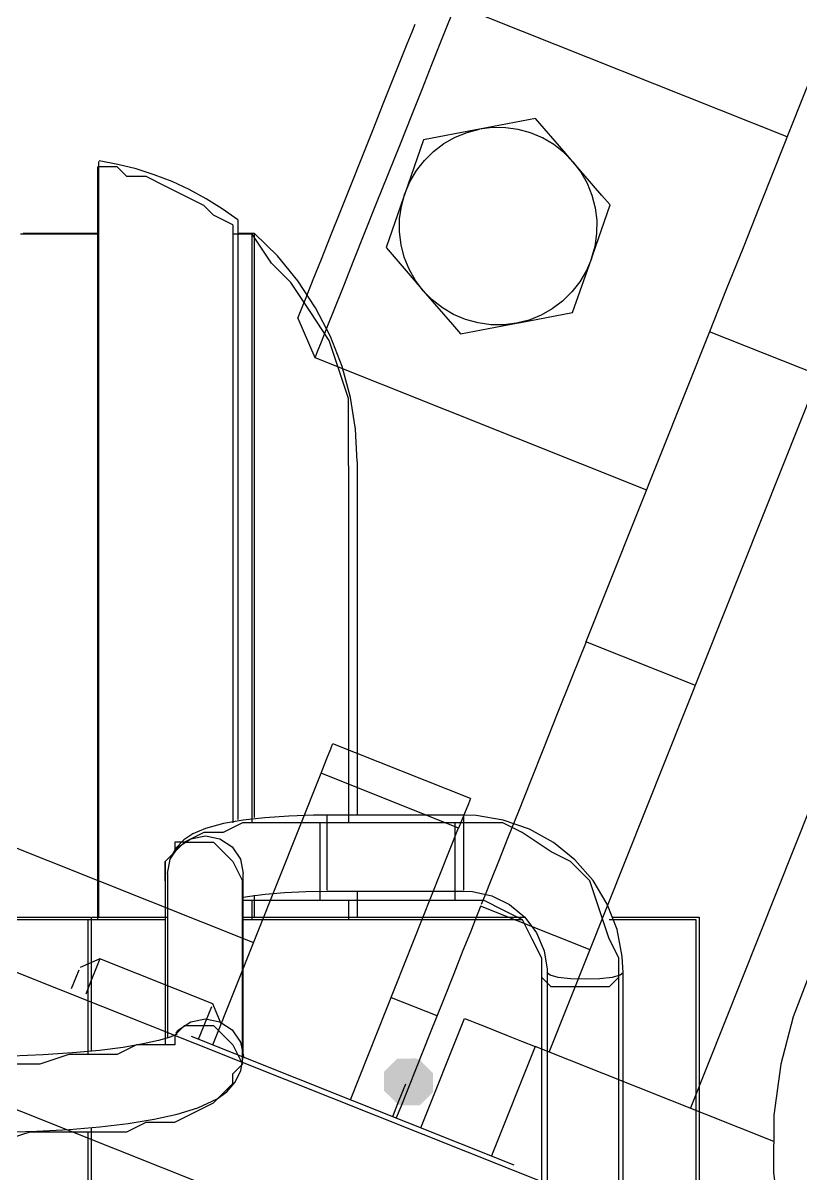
# Model space of a CAD drawing. Extents: x 3 to 592, y 5 to 207.
# Drawn here: x 49.221 to 52.066, y 67.191 to 71.399 of the extents above; entities that cross this region are included whole.
import ezdxf

# ---------------------------------------------------------------- set-up
doc = ezdxf.new("R2010")
doc.units = 0
doc.layers.get('0').update_dxf_attribs({"linetype": 'CONTINUOUS'})

msp = doc.modelspace()

# ---------------------------------------------------------------- hatches: boundary and pattern name
h = msp.add_hatch(color=7)
h.dxf.hatch_style = 2
h.paths.add_polyline_path([(50.671379, 67.60768), (50.720329, 67.559321), (50.720949, 67.490515), (50.67259, 67.441564), (50.603783, 67.440945), (50.590731, 67.446236), (50.54178, 67.494595), (50.54116, 67.563402), (50.589519, 67.612352), (50.658326, 67.612972)])
h = msp.add_hatch(color=7)
h.dxf.hatch_style = 2
h.paths.add_polyline_path([(50.671379, 67.60768), (50.720329, 67.559321), (50.720949, 67.490515), (50.67259, 67.441564), (50.603783, 67.440945), (50.590731, 67.446236), (50.54178, 67.494595), (50.54116, 67.563402), (50.589519, 67.612352), (50.658326, 67.612972)])

# ---------------------------------------------------------------- linework, layer by layer
at = {"color": 7}
for points in [[(55.350833, 65.475556), (26.67, 76.905556)], [(51.145511, 67.635896), (53.481252, 73.497652)], [(51.145511, 67.635896), (53.481252, 73.497652)], [(51.661589, 67.430227), (53.934184, 73.132879)], [(51.661589, 67.430227), (53.934184, 73.132879)], [(52.26745, 71.614242), (52.259336, 71.594133), (52.244872, 71.557797), (52.223352, 71.503822), (52.19513, 71.432914), (52.160558, 71.346131), (52.120341, 71.244883), (52.07448, 71.130231), (52.024386, 71.004289), (51.970411, 70.868822), (51.913261, 70.725242), (51.853994, 70.576369), (51.792964, 70.423969), (51.731933, 70.270158)], [(52.26745, 71.614242), (52.259336, 71.594133), (52.244872, 71.557797), (52.223352, 71.503822), (52.19513, 71.432914), (52.160558, 71.346131), (52.120341, 71.244883), (52.07448, 71.130231), (52.024386, 71.004289), (51.970411, 70.868822), (51.913261, 70.725242), (51.853994, 70.576369), (51.792964, 70.423969), (51.731933, 70.270158)], [(50.802716, 71.465405), (50.7879, 71.428716), (50.769908, 71.38356), (50.745566, 71.322177), (50.71558, 71.24633), (50.680302, 71.158488), (50.641497, 71.060769), (50.599869, 70.956346), (50.556478, 70.847691), (50.513086, 70.73833), (50.4704, 70.631438), (50.42983, 70.529838), (50.392789, 70.436705), (50.35998, 70.354508), (50.332816, 70.285716), (50.311297, 70.232446), (50.296833, 70.19611), (50.289425, 70.177413)], [(50.802716, 71.465405), (50.7879, 71.428716), (50.769908, 71.38356), (50.745566, 71.322177), (50.71558, 71.24633), (50.680302, 71.158488), (50.641497, 71.060769), (50.599869, 70.956346), (50.556478, 70.847691), (50.513086, 70.73833), (50.4704, 70.631438), (50.42983, 70.529838), (50.392789, 70.436705), (50.35998, 70.354508), (50.332816, 70.285716), (50.311297, 70.232446), (50.296833, 70.19611), (50.289425, 70.177413)], [(52.015531, 70.982099), (50.802681, 71.465405)], [(52.015531, 70.982099), (50.802681, 71.465405)], [(50.226489, 70.319547), (50.240953, 70.356236), (50.258945, 70.400686), (50.282934, 70.461011), (50.312214, 70.534742), (50.346081, 70.619761), (50.383475, 70.713247), (50.422634, 70.811319), (50.462497, 70.911508), (50.501656, 71.009581), (50.538697, 71.103067), (50.572564, 71.188086), (50.602197, 71.261817), (50.626186, 71.322142), (50.643825, 71.366592), (50.654761, 71.394108)], [(50.226489, 70.319547), (50.240953, 70.356236), (50.258945, 70.400686), (50.282934, 70.461011), (50.312214, 70.534742), (50.346081, 70.619761), (50.383475, 70.713247), (50.422634, 70.811319), (50.462497, 70.911508), (50.501656, 71.009581), (50.538697, 71.103067), (50.572564, 71.188086), (50.602197, 71.261817), (50.626186, 71.322142), (50.643825, 71.366592), (50.654761, 71.394108)], [(51.095804, 71.04948), (50.89084, 71.010321)], [(51.095804, 71.04948), (50.89084, 71.010321)], [(51.231976, 70.891612), (51.198462, 70.930417), (51.095804, 71.049656)], [(51.231976, 70.891612), (51.198462, 70.930417), (51.095804, 71.049656)], [(50.617543, 70.774701), (50.635888, 70.818093), (50.659877, 70.859015), (50.689157, 70.896057), (50.722671, 70.929218), (50.760418, 70.957793), (50.801341, 70.981076), (50.845438, 70.998715), (50.890946, 71.010357)], [(50.617543, 70.774701), (50.635888, 70.818093), (50.659877, 70.859015), (50.689157, 70.896057), (50.722671, 70.929218), (50.760418, 70.957793), (50.801341, 70.981076), (50.845438, 70.998715), (50.890946, 71.010357)], [(50.891017, 71.010498), (50.876553, 71.007676), (50.686053, 70.971692)], [(50.891017, 71.010498), (50.876553, 71.007676), (50.686053, 70.971692)], [(51.231976, 70.891612), (51.198815, 70.925126), (51.161774, 70.954406), (51.120851, 70.978395), (51.07746, 70.996739), (51.031951, 71.009439), (50.985032, 71.015789), (50.93776, 71.016142), (50.89084, 71.010498)], [(51.231976, 70.891612), (51.198815, 70.925126), (51.161774, 70.954406), (51.120851, 70.978395), (51.07746, 70.996739), (51.031951, 71.009439), (50.985032, 71.015789), (50.93776, 71.016142), (50.89084, 71.010498)], [(50.686194, 70.971551), (50.617402, 70.774701)], [(50.686194, 70.971551), (50.617402, 70.774701)], [(49.988611, 70.661389), (49.918056, 70.696667), (49.882778, 70.731944), (49.812222, 70.767222), (49.741667, 70.8025), (49.671111, 70.837778), (49.600556, 70.837778), (49.565278, 70.873056), (49.494722, 70.873056)], [(49.494722, 68.121389), (49.494722, 68.191944), (49.494722, 68.474167), (49.494722, 68.721111), (49.494722, 68.968056), (49.494722, 69.215), (49.494722, 69.461944), (49.494722, 69.673611), (49.494722, 69.85), (49.494722, 70.026389), (49.494722, 70.202778), (49.494722, 70.343889), (49.494722, 70.485), (49.494722, 70.590833), (49.494722, 70.696667), (49.494722, 70.767222), (49.494722, 70.837778), (49.494722, 70.873056)], [(49.499132, 68.129221), (49.499132, 68.203304), (49.499132, 68.479529), (49.499132, 68.745171), (49.499132, 68.998818), (49.499132, 69.239765), (49.499132, 69.466954), (49.499132, 69.679679), (49.499132, 69.877234), (49.499132, 70.058915), (49.499132, 70.224015), (49.499132, 70.371829), (49.499132, 70.502357), (49.499132, 70.61454), (49.499132, 70.708379), (49.499132, 70.783168), (49.499132, 70.839259), (49.499132, 70.875948), (49.499132, 70.892882)], [(49.499132, 68.129221), (49.499132, 68.203304), (49.499132, 68.479529), (49.499132, 68.745171), (49.499132, 68.998818), (49.499132, 69.239765), (49.499132, 69.466954), (49.499132, 69.679679), (49.499132, 69.877234), (49.499132, 70.058915), (49.499132, 70.224015), (49.499132, 70.371829), (49.499132, 70.502357), (49.499132, 70.61454), (49.499132, 70.708379), (49.499132, 70.783168), (49.499132, 70.839259), (49.499132, 70.875948), (49.499132, 70.892882)], [(49.499132, 68.129221), (49.499132, 68.203304), (49.499132, 68.479529), (49.499132, 68.745171), (49.499132, 68.998818), (49.499132, 69.239765), (49.499132, 69.466954), (49.499132, 69.679679), (49.499132, 69.877234), (49.499132, 70.058915), (49.499132, 70.224015), (49.499132, 70.371829), (49.499132, 70.502357), (49.499132, 70.61454), (49.499132, 70.708379), (49.499132, 70.783168), (49.499132, 70.839259), (49.499132, 70.875948), (49.499132, 70.892882)], [(49.499132, 68.129221), (49.499132, 68.203304), (49.499132, 68.479529), (49.499132, 68.745171), (49.499132, 68.998818), (49.499132, 69.239765), (49.499132, 69.466954), (49.499132, 69.679679), (49.499132, 69.877234), (49.499132, 70.058915), (49.499132, 70.224015), (49.499132, 70.371829), (49.499132, 70.502357), (49.499132, 70.61454), (49.499132, 70.708379), (49.499132, 70.783168), (49.499132, 70.839259), (49.499132, 70.875948), (49.499132, 70.892882)], [(50.006567, 70.679134), (49.94977, 70.719703), (49.890856, 70.756392), (49.829473, 70.789553), (49.766326, 70.818834), (49.701415, 70.843881), (49.635092, 70.865048), (49.567712, 70.881981), (49.499273, 70.894328)], [(50.006567, 70.679134), (49.94977, 70.719703), (49.890856, 70.756392), (49.829473, 70.789553), (49.766326, 70.818834), (49.701415, 70.843881), (49.635092, 70.865048), (49.567712, 70.881981), (49.499273, 70.894328)], [(50.006567, 70.679134), (49.94977, 70.719703), (49.890856, 70.756392), (49.829473, 70.789553), (49.766326, 70.818834), (49.701415, 70.843881), (49.635092, 70.865048), (49.567712, 70.881981), (49.499273, 70.894328)], [(50.006567, 70.679134), (49.94977, 70.719703), (49.890856, 70.756392), (49.829473, 70.789553), (49.766326, 70.818834), (49.701415, 70.843881), (49.635092, 70.865048), (49.567712, 70.881981), (49.499273, 70.894328)], [(51.368149, 70.733708), (51.338163, 70.768281), (51.231976, 70.891753)], [(51.368149, 70.733708), (51.338163, 70.768281), (51.231976, 70.891753)], [(51.231976, 70.891612), (51.260551, 70.853864), (51.283835, 70.812942), (51.301474, 70.768845), (51.313115, 70.723337), (51.319113, 70.676417), (51.31876, 70.629145), (51.312057, 70.582226), (51.299357, 70.536717)], [(51.231976, 70.891612), (51.260551, 70.853864), (51.283835, 70.812942), (51.301474, 70.768845), (51.313115, 70.723337), (51.319113, 70.676417), (51.31876, 70.629145), (51.312057, 70.582226), (51.299357, 70.536717)], [(50.617543, 70.774701), (50.612604, 70.76059), (50.548752, 70.577851)], [(50.617543, 70.774701), (50.612604, 70.76059), (50.548752, 70.577851)], [(50.68503, 70.419948), (50.656455, 70.457695), (50.633171, 70.498617), (50.615532, 70.542714), (50.603891, 70.588223), (50.597894, 70.635142), (50.598246, 70.682414), (50.604949, 70.729334), (50.617649, 70.774842)], [(50.68503, 70.419948), (50.656455, 70.457695), (50.633171, 70.498617), (50.615532, 70.542714), (50.603891, 70.588223), (50.597894, 70.635142), (50.598246, 70.682414), (50.604949, 70.729334), (50.617649, 70.774842)], [(51.299498, 70.536858), (51.304437, 70.550969), (51.36829, 70.733708)], [(51.299498, 70.536858), (51.304437, 70.550969), (51.36829, 70.733708)], [(49.988611, 70.661389), (49.988611, 70.626111), (49.988611, 70.555556), (49.988611, 70.485), (49.988611, 70.414444), (49.988611, 70.273333), (49.988611, 70.1675), (49.988611, 70.026389), (49.988611, 69.85), (49.988611, 69.673611), (49.988611, 69.461944), (49.988611, 69.250278), (49.988611, 69.038611), (49.988611, 68.791667), (49.988611, 68.544722), (49.988611, 68.474167)], [(50.006567, 70.679134), (50.006567, 70.665728), (50.006567, 70.633273), (50.006567, 70.580709), (50.006567, 70.508742), (50.006567, 70.417725), (50.006567, 70.308011), (50.006567, 70.1796), (50.006567, 70.033198), (50.006567, 69.869509), (50.006567, 69.688886), (50.006567, 69.492389), (50.006567, 69.28037), (50.006567, 69.053534), (50.006567, 68.813292), (50.006567, 68.559998), (50.006567, 68.486267)], [(50.006567, 70.679134), (50.006567, 70.665728), (50.006567, 70.633273), (50.006567, 70.580709), (50.006567, 70.508742), (50.006567, 70.417725), (50.006567, 70.308011), (50.006567, 70.1796), (50.006567, 70.033198), (50.006567, 69.869509), (50.006567, 69.688886), (50.006567, 69.492389), (50.006567, 69.28037), (50.006567, 69.053534), (50.006567, 68.813292), (50.006567, 68.559998), (50.006567, 68.486267)], [(50.006567, 70.679134), (50.006567, 70.665728), (50.006567, 70.633273), (50.006567, 70.580709), (50.006567, 70.508742), (50.006567, 70.417725), (50.006567, 70.308011), (50.006567, 70.1796), (50.006567, 70.033198), (50.006567, 69.869509), (50.006567, 69.688886), (50.006567, 69.492389), (50.006567, 69.28037), (50.006567, 69.053534), (50.006567, 68.813292), (50.006567, 68.559998), (50.006567, 68.486267)], [(50.006567, 70.679134), (50.006567, 70.665728), (50.006567, 70.633273), (50.006567, 70.580709), (50.006567, 70.508742), (50.006567, 70.417725), (50.006567, 70.308011), (50.006567, 70.1796), (50.006567, 70.033198), (50.006567, 69.869509), (50.006567, 69.688886), (50.006567, 69.492389), (50.006567, 69.28037), (50.006567, 69.053534), (50.006567, 68.813292), (50.006567, 68.559998), (50.006567, 68.486267)], [(49.494722, 70.626111), (49.2125, 70.626111)], [(49.499132, 70.629251), (49.221496, 70.629251)], [(49.499132, 70.629251), (49.221496, 70.629251)], [(49.499132, 70.629251), (49.221496, 70.629251)], [(49.499132, 70.629251), (49.221496, 70.629251)], [(50.059167, 70.626111), (49.988611, 70.626111)], [(50.067386, 70.629251), (50.006709, 70.629251)], [(50.067386, 70.629251), (50.006709, 70.629251)], [(50.067386, 70.629251), (50.006709, 70.629251)], [(50.067386, 70.629251), (50.006709, 70.629251)], [(50.411944, 69.779444), (50.411944, 69.885278), (50.411944, 70.026389), (50.376667, 70.132222), (50.341389, 70.238056), (50.270833, 70.343889), (50.200278, 70.449722), (50.129722, 70.520278), (50.059167, 70.626111)], [(50.059167, 68.474167), (50.059167, 68.509444), (50.059167, 68.756389), (50.059167, 69.003333), (50.059167, 69.215), (50.059167, 69.426667), (50.059167, 69.638333), (50.059167, 69.814722), (50.059167, 69.955833), (50.059167, 70.132222), (50.059167, 70.238056), (50.059167, 70.343889), (50.059167, 70.449722), (50.059167, 70.520278), (50.059167, 70.555556), (50.059167, 70.590833), (50.059167, 70.626111)], [(50.067386, 68.494416), (50.067386, 68.529694), (50.067386, 68.780872), (50.067386, 69.018997), (50.067386, 69.243363), (50.067386, 69.453619), (50.067386, 69.648352), (50.067386, 69.827211), (50.067386, 69.989488), (50.067386, 70.13448), (50.067386, 70.26148), (50.067386, 70.370488), (50.067386, 70.460447), (50.067386, 70.531708), (50.067386, 70.583566), (50.067386, 70.616022), (50.067386, 70.629074)], [(50.067386, 68.494416), (50.067386, 68.529694), (50.067386, 68.780872), (50.067386, 69.018997), (50.067386, 69.243363), (50.067386, 69.453619), (50.067386, 69.648352), (50.067386, 69.827211), (50.067386, 69.989488), (50.067386, 70.13448), (50.067386, 70.26148), (50.067386, 70.370488), (50.067386, 70.460447), (50.067386, 70.531708), (50.067386, 70.583566), (50.067386, 70.616022), (50.067386, 70.629074)], [(50.067386, 68.494416), (50.067386, 68.529694), (50.067386, 68.780872), (50.067386, 69.018997), (50.067386, 69.243363), (50.067386, 69.453619), (50.067386, 69.648352), (50.067386, 69.827211), (50.067386, 69.989488), (50.067386, 70.13448), (50.067386, 70.26148), (50.067386, 70.370488), (50.067386, 70.460447), (50.067386, 70.531708), (50.067386, 70.583566), (50.067386, 70.616022), (50.067386, 70.629074)], [(50.067386, 68.494416), (50.067386, 68.529694), (50.067386, 68.780872), (50.067386, 69.018997), (50.067386, 69.243363), (50.067386, 69.453619), (50.067386, 69.648352), (50.067386, 69.827211), (50.067386, 69.989488), (50.067386, 70.13448), (50.067386, 70.26148), (50.067386, 70.370488), (50.067386, 70.460447), (50.067386, 70.531708), (50.067386, 70.583566), (50.067386, 70.616022), (50.067386, 70.629074)], [(50.443553, 69.795884), (50.437203, 69.913359), (50.418506, 70.029776), (50.387814, 70.14337), (50.345128, 70.253084), (50.291153, 70.357506), (50.226242, 70.455931), (50.151453, 70.546948), (50.067492, 70.629145)], [(50.443553, 69.795884), (50.437203, 69.913359), (50.418506, 70.029776), (50.387814, 70.14337), (50.345128, 70.253084), (50.291153, 70.357506), (50.226242, 70.455931), (50.151453, 70.546948), (50.067492, 70.629145)], [(50.443553, 69.795884), (50.437203, 69.913359), (50.418506, 70.029776), (50.387814, 70.14337), (50.345128, 70.253084), (50.291153, 70.357506), (50.226242, 70.455931), (50.151453, 70.546948), (50.067492, 70.629145)], [(50.443553, 69.795884), (50.437203, 69.913359), (50.418506, 70.029776), (50.387814, 70.14337), (50.345128, 70.253084), (50.291153, 70.357506), (50.226242, 70.455931), (50.151453, 70.546948), (50.067492, 70.629145)], [(50.548893, 70.577816), (50.651551, 70.458577), (50.685065, 70.419771)], [(50.548893, 70.577816), (50.651551, 70.458577), (50.685065, 70.419771)], [(51.299498, 70.536858), (51.281154, 70.493467), (51.257165, 70.452544), (51.227884, 70.415503), (51.19437, 70.382342), (51.156623, 70.353767), (51.115701, 70.330483), (51.071604, 70.312844), (51.026095, 70.30085)], [(51.299498, 70.536858), (51.281154, 70.493467), (51.257165, 70.452544), (51.227884, 70.415503), (51.19437, 70.382342), (51.156623, 70.353767), (51.115701, 70.330483), (51.071604, 70.312844), (51.026095, 70.30085)], [(51.230848, 70.340008), (51.299639, 70.536858)], [(51.230848, 70.340008), (51.299639, 70.536858)], [(51.026025, 70.301026), (50.979105, 70.295382), (50.931833, 70.295735), (50.885266, 70.302085), (50.839758, 70.314785), (50.796014, 70.333129), (50.755444, 70.357118), (50.71805, 70.386399), (50.684889, 70.419912)], [(51.026025, 70.301026), (50.979105, 70.295382), (50.931833, 70.295735), (50.885266, 70.302085), (50.839758, 70.314785), (50.796014, 70.333129), (50.755444, 70.357118), (50.71805, 70.386399), (50.684889, 70.419912)], [(50.68503, 70.419948), (50.791216, 70.296828), (50.821202, 70.261903)], [(50.68503, 70.419948), (50.791216, 70.296828), (50.821202, 70.261903)], [(50.226489, 70.319547), (50.288578, 70.175261)], [(50.226489, 70.319547), (50.288578, 70.175261)], [(51.026025, 70.301026), (51.040489, 70.303849), (51.230989, 70.339832)], [(51.026025, 70.301026), (51.040489, 70.303849), (51.230989, 70.339832)], [(50.821202, 70.262044), (51.026166, 70.30085)], [(50.821202, 70.262044), (51.026166, 70.30085)], [(51.731792, 70.270158), (51.279884, 69.136331)], [(51.731792, 70.270158), (51.279884, 69.136331)], [(52.131771, 70.110738), (51.731721, 70.270194)], [(52.131771, 70.110738), (51.731721, 70.270194)], [(50.288578, 70.175191), (51.501428, 69.691885)], [(50.288578, 70.175191), (51.501428, 69.691885)], [(50.411944, 69.779444), (50.411944, 69.744167), (50.411944, 69.708889), (50.411944, 69.673611), (50.411944, 69.567778), (50.411944, 69.497222), (50.411944, 69.356111), (50.411944, 69.250278), (50.411944, 69.073889), (50.411944, 68.932778), (50.411944, 68.721111), (50.411944, 68.544722), (50.411944, 68.474167)], [(50.443553, 69.795884), (50.443553, 69.774364), (50.443553, 69.735206), (50.443553, 69.676645), (50.443553, 69.598681), (50.443553, 69.50202), (50.443553, 69.386309), (50.443553, 69.252959), (50.443553, 69.10197), (50.443553, 68.934401), (50.443553, 68.750956), (50.443553, 68.551989), (50.443553, 68.502953)], [(50.443553, 69.795884), (50.443553, 69.774364), (50.443553, 69.735206), (50.443553, 69.676645), (50.443553, 69.598681), (50.443553, 69.50202), (50.443553, 69.386309), (50.443553, 69.252959), (50.443553, 69.10197), (50.443553, 68.934401), (50.443553, 68.750956), (50.443553, 68.551989), (50.443553, 68.502953)], [(50.443553, 69.795884), (50.443553, 69.774364), (50.443553, 69.735206), (50.443553, 69.676645), (50.443553, 69.598681), (50.443553, 69.50202), (50.443553, 69.386309), (50.443553, 69.252959), (50.443553, 69.10197), (50.443553, 68.934401), (50.443553, 68.750956), (50.443553, 68.551989), (50.443553, 68.502953)], [(50.443553, 69.795884), (50.443553, 69.774364), (50.443553, 69.735206), (50.443553, 69.676645), (50.443553, 69.598681), (50.443553, 69.50202), (50.443553, 69.386309), (50.443553, 69.252959), (50.443553, 69.10197), (50.443553, 68.934401), (50.443553, 68.750956), (50.443553, 68.551989), (50.443553, 68.502953)], [(51.279954, 69.136295), (51.227037, 69.003651), (51.174826, 68.872418), (51.124379, 68.746123), (51.076754, 68.626179), (51.032657, 68.516112), (50.993499, 68.417687), (50.959632, 68.332667), (50.932115, 68.26317), (50.910949, 68.210606), (50.89719, 68.176034)], [(51.279954, 69.136295), (51.227037, 69.003651), (51.174826, 68.872418), (51.124379, 68.746123), (51.076754, 68.626179), (51.032657, 68.516112), (50.993499, 68.417687), (50.959632, 68.332667), (50.932115, 68.26317), (50.910949, 68.210606), (50.89719, 68.176034)], [(51.679934, 68.97691), (51.279884, 69.136366)], [(51.679934, 68.97691), (51.279884, 69.136366)], [(47.987091, 68.864621), (50.064247, 68.037004)], [(47.987091, 68.864621), (50.064247, 68.037004)], [(50.311121, 68.656059), (50.332287, 68.709328), (50.346398, 68.744606), (50.353454, 68.761892)], [(50.311121, 68.656059), (50.332287, 68.709328), (50.346398, 68.744606), (50.353454, 68.761892)], [(50.857185, 68.563102), (50.354124, 68.76348)], [(50.857185, 68.563102), (50.354124, 68.76348)], [(52.875356, 68.685798), (52.730012, 68.613831), (52.595604, 68.527754), (52.353951, 68.311148), (52.249529, 68.182031), (52.15957, 68.041979), (52.089367, 67.901573), (52.037509, 67.765048), (51.992354, 67.592187), (51.966954, 67.405215), (51.965895, 67.194254), (51.987415, 67.022098), (52.029043, 66.84959), (52.04139, 66.81537)], [(52.875356, 68.685798), (52.730012, 68.613831), (52.595604, 68.527754), (52.353951, 68.311148), (52.249529, 68.182031), (52.15957, 68.041979), (52.089367, 67.901573), (52.037509, 67.765048), (51.992354, 67.592187), (51.966954, 67.405215), (51.965895, 67.194254), (51.987415, 67.022098), (52.029043, 66.84959), (52.04139, 66.81537)], [(49.915233, 67.662672), (50.31105, 68.656094)], [(49.915233, 67.662672), (50.31105, 68.656094)], [(50.814323, 68.45554), (50.311262, 68.655918)], [(50.814323, 68.45554), (50.311262, 68.655918)], [(50.857185, 68.563102), (50.849777, 68.544052), (50.835666, 68.508774), (50.814146, 68.455505)], [(50.857185, 68.563102), (50.849777, 68.544052), (50.835666, 68.508774), (50.814146, 68.455505)], [(50.306111, 68.474167), (50.270833, 68.474167), (50.165, 68.474167), (50.094444, 68.474167), (50.023889, 68.474167), (49.953333, 68.438889), (49.882778, 68.438889), (49.812222, 68.403611), (49.776944, 68.403611), (49.776944, 68.368333), (49.741667, 68.333056), (49.741667, 68.2625)], [(50.332464, 68.502812), (50.28378, 68.502459), (50.192764, 68.499284), (50.10598, 68.492934), (50.0259, 68.483762), (49.953933, 68.471415), (49.888669, 68.453776), (49.842808, 68.434021), (49.808941, 68.411796), (49.780014, 68.381457), (49.758141, 68.34124), (49.748969, 68.289734)], [(50.332464, 68.502812), (50.28378, 68.502459), (50.192764, 68.499284), (50.10598, 68.492934), (50.0259, 68.483762), (49.953933, 68.471415), (49.888669, 68.453776), (49.842808, 68.434021), (49.808941, 68.411796), (49.780014, 68.381457), (49.758141, 68.34124), (49.748969, 68.289734)], [(50.332464, 68.502812), (50.28378, 68.502459), (50.192764, 68.499284), (50.10598, 68.492934), (50.0259, 68.483762), (49.953933, 68.471415), (49.888669, 68.453776), (49.842808, 68.434021), (49.808941, 68.411796), (49.780014, 68.381457), (49.758141, 68.34124), (49.748969, 68.289734)], [(50.332464, 68.502812), (50.28378, 68.502459), (50.192764, 68.499284), (50.10598, 68.492934), (50.0259, 68.483762), (49.953933, 68.471415), (49.888669, 68.453776), (49.842808, 68.434021), (49.808941, 68.411796), (49.780014, 68.381457), (49.758141, 68.34124), (49.748969, 68.289734)], [(50.8, 68.474167), (50.306111, 68.474167)], [(50.306111, 68.474167), (50.306111, 68.438889), (50.306111, 68.368333), (50.306111, 68.333056), (50.306111, 68.2625), (50.306111, 68.227222), (50.306111, 68.191944)], [(50.332464, 68.502812), (50.332464, 68.481646), (50.332464, 68.444251), (50.332464, 68.394862), (50.332464, 68.340534), (50.332464, 68.290087), (50.332464, 68.250576), (50.332464, 68.228351)], [(50.332464, 68.502812), (50.332464, 68.481646), (50.332464, 68.444251), (50.332464, 68.394862), (50.332464, 68.340534), (50.332464, 68.290087), (50.332464, 68.250576), (50.332464, 68.228351)], [(50.332464, 68.502812), (50.332464, 68.481646), (50.332464, 68.444251), (50.332464, 68.394862), (50.332464, 68.340534), (50.332464, 68.290087), (50.332464, 68.250576), (50.332464, 68.228351)], [(50.332464, 68.502812), (50.332464, 68.481646), (50.332464, 68.444251), (50.332464, 68.394862), (50.332464, 68.340534), (50.332464, 68.290087), (50.332464, 68.250576), (50.332464, 68.228351)], [(50.832456, 68.502812), (50.332569, 68.502812)], [(50.832456, 68.502812), (50.332569, 68.502812)], [(50.832456, 68.502812), (50.332569, 68.502812)], [(50.832456, 68.502812), (50.332569, 68.502812)], [(51.399722, 67.909722), (51.399722, 67.980278), (51.364444, 68.050833), (51.329167, 68.156667), (51.293889, 68.2625), (51.223333, 68.333056), (51.152778, 68.368333), (51.046944, 68.438889), (50.976389, 68.474167), (50.870556, 68.474167), (50.8, 68.474167)], [(50.8, 68.474167), (50.8, 68.438889), (50.8, 68.368333), (50.8, 68.333056), (50.8, 68.2625), (50.8, 68.227222), (50.8, 68.191944)], [(51.415774, 67.925774), (51.412599, 67.985746), (51.393549, 68.084171), (51.357213, 68.177657), (51.305707, 68.263382), (51.239385, 68.339229), (51.161421, 68.402376), (51.073226, 68.451412), (50.977624, 68.484574), (50.877787, 68.501154), (50.832279, 68.502918)], [(51.415774, 67.925774), (51.412599, 67.985746), (51.393549, 68.084171), (51.357213, 68.177657), (51.305707, 68.263382), (51.239385, 68.339229), (51.161421, 68.402376), (51.073226, 68.451412), (50.977624, 68.484574), (50.877787, 68.501154), (50.832279, 68.502918)], [(51.415774, 67.925774), (51.412599, 67.985746), (51.393549, 68.084171), (51.357213, 68.177657), (51.305707, 68.263382), (51.239385, 68.339229), (51.161421, 68.402376), (51.073226, 68.451412), (50.977624, 68.484574), (50.877787, 68.501154), (50.832279, 68.502918)], [(51.415774, 67.925774), (51.412599, 67.985746), (51.393549, 68.084171), (51.357213, 68.177657), (51.305707, 68.263382), (51.239385, 68.339229), (51.161421, 68.402376), (51.073226, 68.451412), (50.977624, 68.484574), (50.877787, 68.501154), (50.832279, 68.502918)], [(50.832456, 68.502812), (50.832456, 68.481646), (50.832456, 68.444251), (50.832456, 68.394862), (50.832456, 68.340534), (50.832456, 68.290087), (50.832456, 68.250576), (50.832456, 68.228351)], [(50.832456, 68.502812), (50.832456, 68.481646), (50.832456, 68.444251), (50.832456, 68.394862), (50.832456, 68.340534), (50.832456, 68.290087), (50.832456, 68.250576), (50.832456, 68.228351)], [(50.832456, 68.502812), (50.832456, 68.481646), (50.832456, 68.444251), (50.832456, 68.394862), (50.832456, 68.340534), (50.832456, 68.290087), (50.832456, 68.250576), (50.832456, 68.228351)], [(50.832456, 68.502812), (50.832456, 68.481646), (50.832456, 68.444251), (50.832456, 68.394862), (50.832456, 68.340534), (50.832456, 68.290087), (50.832456, 68.250576), (50.832456, 68.228351)], [(49.74911, 68.289593), (49.759694, 68.342157), (49.78968, 68.386254), (49.834835, 68.416241), (49.888105, 68.426471), (49.941021, 68.416241), (49.986177, 68.386254), (50.016163, 68.342157), (50.026746, 68.289593)], [(49.74911, 68.289593), (49.759694, 68.342157), (49.78968, 68.386254), (49.834835, 68.416241), (49.888105, 68.426471), (49.941021, 68.416241), (49.986177, 68.386254), (50.016163, 68.342157), (50.026746, 68.289593)], [(49.74911, 68.289593), (49.759694, 68.342157), (49.78968, 68.386254), (49.834835, 68.416241), (49.888105, 68.426471), (49.941021, 68.416241), (49.986177, 68.386254), (50.016163, 68.342157), (50.026746, 68.289593)], [(49.74911, 68.289593), (49.759694, 68.342157), (49.78968, 68.386254), (49.834835, 68.416241), (49.888105, 68.426471), (49.941021, 68.416241), (49.986177, 68.386254), (50.016163, 68.342157), (50.026746, 68.289593)], [(50.418436, 67.462153), (50.814252, 68.455575)], [(50.418436, 67.462153), (50.814252, 68.455575)], [(49.741667, 68.2625), (49.741667, 68.333056), (49.776944, 68.368333), (49.812222, 68.403611), (49.882778, 68.403611), (49.918056, 68.403611), (49.953333, 68.368333), (49.988611, 68.333056), (50.023889, 68.2625)], [(49.741667, 68.2625), (49.741667, 67.662778)], [(49.74911, 68.289593), (49.74911, 67.687754)], [(49.74911, 68.289593), (49.74911, 67.687754)], [(49.74911, 68.289593), (49.74911, 67.687754)], [(49.74911, 68.289593), (49.74911, 67.687754)], [(50.023889, 67.592222), (50.023889, 68.2625)], [(50.026888, 67.620374), (50.026888, 68.289593)], [(50.026888, 67.620374), (50.026888, 68.289593)], [(50.026888, 67.620374), (50.026888, 68.289593)], [(50.026888, 67.620374), (50.026888, 68.289593)], [(50.026888, 68.202351), (50.050524, 68.206585), (50.107321, 68.213993), (50.177171, 68.21999), (50.255488, 68.223871), (50.332393, 68.224929)], [(50.026888, 68.202351), (50.050524, 68.206585), (50.107321, 68.213993), (50.177171, 68.21999), (50.255488, 68.223871), (50.332393, 68.224929)], [(50.026888, 68.202351), (50.050524, 68.206585), (50.107321, 68.213993), (50.177171, 68.21999), (50.255488, 68.223871), (50.332393, 68.224929)], [(50.026888, 68.202351), (50.050524, 68.206585), (50.107321, 68.213993), (50.177171, 68.21999), (50.255488, 68.223871), (50.332393, 68.224929)], [(50.332464, 68.22507), (50.83235, 68.22507)], [(50.332464, 68.22507), (50.83235, 68.22507)], [(50.332464, 68.22507), (50.83235, 68.22507)], [(50.332464, 68.22507), (50.83235, 68.22507)], [(50.443553, 68.22507), (50.443553, 68.129115)], [(50.443553, 68.22507), (50.443553, 68.129115)], [(50.443553, 68.22507), (50.443553, 68.129115)], [(50.443553, 68.22507), (50.443553, 68.129115)], [(50.832456, 68.22507), (50.864558, 68.223306), (50.935467, 68.207784), (51.000378, 68.175681), (51.056117, 68.12982), (51.098803, 68.072317), (51.126672, 68.006348), (51.137608, 67.93932), (51.137961, 67.925915)], [(50.832456, 68.22507), (50.864558, 68.223306), (50.935467, 68.207784), (51.000378, 68.175681), (51.056117, 68.12982), (51.098803, 68.072317), (51.126672, 68.006348), (51.137608, 67.93932), (51.137961, 67.925915)], [(50.832456, 68.22507), (50.864558, 68.223306), (50.935467, 68.207784), (51.000378, 68.175681), (51.056117, 68.12982), (51.098803, 68.072317), (51.126672, 68.006348), (51.137608, 67.93932), (51.137961, 67.925915)], [(50.832456, 68.22507), (50.864558, 68.223306), (50.935467, 68.207784), (51.000378, 68.175681), (51.056117, 68.12982), (51.098803, 68.072317), (51.126672, 68.006348), (51.137608, 67.93932), (51.137961, 67.925915)], [(50.023889, 68.191944), (50.094444, 68.191944), (50.165, 68.191944), (50.235556, 68.191944), (50.306111, 68.191944)], [(50.059167, 68.121389), (50.059167, 68.191944)], [(50.067386, 68.129221), (50.067386, 68.209654)], [(50.067386, 68.129221), (50.067386, 68.209654)], [(50.067386, 68.129221), (50.067386, 68.209654)], [(50.067386, 68.129221), (50.067386, 68.209654)], [(50.306111, 68.191944), (50.8, 68.191944)], [(50.411944, 68.191944), (50.411944, 68.121389)], [(50.8, 68.191944), (50.835278, 68.191944), (50.905833, 68.191944), (50.976389, 68.156667), (51.046944, 68.121389), (51.082222, 68.050833), (51.1175, 67.980278), (51.1175, 67.909722)], [(50.89465, 68.169437), (50.889711, 68.156737), (50.877011, 68.12534), (50.857256, 68.075246), (50.830092, 68.007512), (50.796225, 67.922493), (50.756009, 67.821598), (50.710147, 67.70624), (50.658642, 67.577123), (50.60255, 67.436365), (50.586322, 67.395443)], [(50.89465, 68.169437), (50.889711, 68.156737), (50.877011, 68.12534), (50.857256, 68.075246), (50.830092, 68.007512), (50.796225, 67.922493), (50.756009, 67.821598), (50.710147, 67.70624), (50.658642, 67.577123), (50.60255, 67.436365), (50.586322, 67.395443)], [(51.29463, 68.010052), (50.89458, 68.169508)], [(51.29463, 68.010052), (50.89458, 68.169508)], [(48.330556, 68.121389), (48.365833, 68.121389), (48.436389, 68.121389), (48.506944, 68.121389), (48.5775, 68.121389), (48.683333, 68.121389), (48.753889, 68.121389), (48.859722, 68.121389), (48.965556, 68.121389), (49.071389, 68.121389), (49.177222, 68.121389), (49.247778, 68.121389), (49.318333, 68.121389), (49.388889, 68.121389), (49.424167, 68.121389), (49.459444, 68.121389)], [(48.360224, 68.129221), (48.400088, 68.129221), (48.448419, 68.129221), (48.513683, 68.129221), (48.59341, 68.129221), (48.685133, 68.129221), (48.784969, 68.129221), (48.889391, 68.129221), (48.994871, 68.129221), (49.09753, 68.129221), (49.193485, 68.129221), (49.279563, 68.129221), (49.352588, 68.129221), (49.409738, 68.129221), (49.448896, 68.129221), (49.468652, 68.129221)], [(48.360224, 68.129221), (48.400088, 68.129221), (48.448419, 68.129221), (48.513683, 68.129221), (48.59341, 68.129221), (48.685133, 68.129221), (48.784969, 68.129221), (48.889391, 68.129221), (48.994871, 68.129221), (49.09753, 68.129221), (49.193485, 68.129221), (49.279563, 68.129221), (49.352588, 68.129221), (49.409738, 68.129221), (49.448896, 68.129221), (49.468652, 68.129221)], [(48.360224, 68.129221), (48.400088, 68.129221), (48.448419, 68.129221), (48.513683, 68.129221), (48.59341, 68.129221), (48.685133, 68.129221), (48.784969, 68.129221), (48.889391, 68.129221), (48.994871, 68.129221), (49.09753, 68.129221), (49.193485, 68.129221), (49.279563, 68.129221), (49.352588, 68.129221), (49.409738, 68.129221), (49.448896, 68.129221), (49.468652, 68.129221)], [(48.360224, 68.129221), (48.400088, 68.129221), (48.448419, 68.129221), (48.513683, 68.129221), (48.59341, 68.129221), (48.685133, 68.129221), (48.784969, 68.129221), (48.889391, 68.129221), (48.994871, 68.129221), (49.09753, 68.129221), (49.193485, 68.129221), (49.279563, 68.129221), (49.352588, 68.129221), (49.409738, 68.129221), (49.448896, 68.129221), (49.468652, 68.129221)], [(49.459444, 67.6275), (49.459444, 68.121389)], [(49.459444, 68.121389), (49.741667, 68.121389)], [(49.471333, 68.129221), (49.748969, 68.129221)], [(49.471333, 68.129221), (49.748969, 68.129221)], [(49.471333, 68.129221), (49.748969, 68.129221)], [(49.471333, 68.129221), (49.748969, 68.129221)], [(49.471333, 67.63953), (49.471333, 68.129185)], [(49.471333, 67.63953), (49.471333, 68.129185)], [(49.471333, 67.63953), (49.471333, 68.129185)], [(49.471333, 67.63953), (49.471333, 68.129185)], [(50.023889, 68.121389), (51.046944, 68.121389)], [(50.026888, 68.129221), (51.056293, 68.129221)], [(50.026888, 68.129221), (51.056293, 68.129221)], [(50.026888, 68.129221), (51.056293, 68.129221)], [(50.026888, 68.129221), (51.056293, 68.129221)], [(51.364444, 68.121389), (51.681944, 68.121389)], [(51.37598, 68.129221), (51.69348, 68.129221)], [(51.37598, 68.129221), (51.69348, 68.129221)], [(51.37598, 68.129221), (51.69348, 68.129221)], [(51.37598, 68.129221), (51.69348, 68.129221)], [(51.681944, 68.121389), (51.681944, 62.5475)], [(51.693551, 68.129221), (51.693551, 62.573676)], [(51.693551, 68.129221), (51.693551, 62.573676)], [(51.693551, 68.129221), (51.693551, 62.573676)], [(51.693551, 68.129221), (51.693551, 62.573676)], [(47.658055, 68.038874), (52.496425, 66.110734)], [(47.658055, 68.038874), (52.496425, 66.110734)], [(49.502166, 67.976785), (49.429846, 67.945741)], [(49.502166, 67.976785), (49.429846, 67.945741)], [(49.502166, 67.976785), (49.487702, 67.940096), (49.46971, 67.895294), (49.45066, 67.847669)], [(49.502166, 67.976785), (49.487702, 67.940096), (49.46971, 67.895294), (49.45066, 67.847669)], [(49.915057, 67.81225), (49.502307, 67.976644)], [(49.915057, 67.81225), (49.502307, 67.976644)], [(49.399155, 67.868341), (49.415735, 67.909616), (49.426319, 67.93678)], [(49.399155, 67.868341), (49.415735, 67.909616), (49.426319, 67.93678)], [(51.137996, 67.925774), (51.137996, 65.789704)], [(51.137996, 67.925774), (51.137996, 65.789704)], [(51.137996, 67.925774), (51.137996, 65.789704)], [(51.137996, 67.925774), (51.137996, 65.789704)], [(51.415774, 67.925738), (51.40519, 67.916919), (51.375204, 67.909158), (51.330049, 67.904219), (51.276779, 67.902455), (51.223862, 67.904219), (51.178707, 67.909158), (51.148721, 67.916919), (51.138137, 67.925738)], [(51.415774, 67.925738), (51.40519, 67.916919), (51.375204, 67.909158), (51.330049, 67.904219), (51.276779, 67.902455), (51.223862, 67.904219), (51.178707, 67.909158), (51.148721, 67.916919), (51.138137, 67.925738)], [(51.415774, 67.925738), (51.40519, 67.916919), (51.375204, 67.909158), (51.330049, 67.904219), (51.276779, 67.902455), (51.223862, 67.904219), (51.178707, 67.909158), (51.148721, 67.916919), (51.138137, 67.925738)], [(51.415774, 67.925738), (51.40519, 67.916919), (51.375204, 67.909158), (51.330049, 67.904219), (51.276779, 67.902455), (51.223862, 67.904219), (51.178707, 67.909158), (51.148721, 67.916919), (51.138137, 67.925738)], [(51.415774, 65.789634), (51.415774, 67.925703)], [(51.415774, 65.789634), (51.415774, 67.925703)], [(51.415774, 65.789634), (51.415774, 67.925703)], [(51.415774, 65.789634), (51.415774, 67.925703)], [(51.1175, 67.909722), (51.1175, 65.757778)], [(51.399722, 67.909722), (51.364444, 67.874444), (51.329167, 67.874444), (51.258611, 67.874444), (51.223333, 67.874444), (51.152778, 67.874444), (51.1175, 67.909722)], [(51.399722, 65.757778), (51.399722, 67.909722)], [(50.567519, 67.836309), (50.735089, 67.769634)], [(50.567519, 67.836309), (50.735089, 67.769634)], [(49.863622, 67.683239), (49.882672, 67.730511), (49.900311, 67.775667), (49.911247, 67.803183)], [(49.863622, 67.683239), (49.882672, 67.730511), (49.900311, 67.775667), (49.911247, 67.803183)], [(49.946101, 67.740071), (49.915057, 67.812391)], [(49.946101, 67.740071), (49.915057, 67.812391)], [(49.780119, 67.706593), (49.789644, 67.717176), (49.8348, 67.746809), (49.888069, 67.757393), (49.940986, 67.746809), (49.986142, 67.717176), (50.016481, 67.672726), (50.027064, 67.620515)], [(49.780119, 67.706593), (49.789644, 67.717176), (49.8348, 67.746809), (49.888069, 67.757393), (49.940986, 67.746809), (49.986142, 67.717176), (50.016481, 67.672726), (50.027064, 67.620515)], [(49.780119, 67.706593), (49.789644, 67.717176), (49.8348, 67.746809), (49.888069, 67.757393), (49.940986, 67.746809), (49.986142, 67.717176), (50.016481, 67.672726), (50.027064, 67.620515)], [(49.780119, 67.706593), (49.789644, 67.717176), (49.8348, 67.746809), (49.888069, 67.757393), (49.940986, 67.746809), (49.986142, 67.717176), (50.016481, 67.672726), (50.027064, 67.620515)], [(50.676457, 67.359318), (50.835913, 67.759368)], [(50.676457, 67.359318), (50.835913, 67.759368)], [(50.835877, 67.759262), (50.855633, 67.751501), (50.879269, 67.741976), (50.911372, 67.729276), (50.95053, 67.713401), (50.995333, 67.695762), (51.043664, 67.67636), (51.093758, 67.656251)], [(50.835877, 67.759262), (50.855633, 67.751501), (50.879269, 67.741976), (50.911372, 67.729276), (50.95053, 67.713401), (50.995333, 67.695762), (51.043664, 67.67636), (51.093758, 67.656251)], [(49.776944, 67.698056), (49.812222, 67.733333), (49.882778, 67.733333), (49.918056, 67.733333), (49.953333, 67.698056), (49.988611, 67.662778), (50.023889, 67.592222)], [(49.776944, 67.698056), (49.776944, 67.662778), (49.741667, 67.662778), (49.706389, 67.662778), (49.635833, 67.662778), (49.565278, 67.6275), (49.494722, 67.6275), (49.388889, 67.6275), (49.283056, 67.592222), (49.177222, 67.592222), (49.036111, 67.592222), (48.930278, 67.592222), (48.824444, 67.592222), (48.718611, 67.6275), (48.612778, 67.6275), (48.506944, 67.6275), (48.436389, 67.662778), (48.365833, 67.662778), (48.330556, 67.662778), (48.295278, 67.698056)], [(49.78527, 67.701513), (49.755637, 67.689518), (49.716831, 67.678582), (49.660739, 67.665882), (49.587714, 67.653535), (49.500931, 67.642246), (49.402153, 67.633074), (49.294556, 67.626018), (49.180962, 67.621432), (49.063839, 67.619668), (48.946717, 67.621079), (48.831712, 67.62496), (48.721998, 67.631663), (48.620751, 67.640835), (48.529734, 67.652477), (48.452123, 67.665177), (48.390387, 67.678935), (48.351581, 67.690577), (48.329709, 67.699043)], [(49.78527, 67.701513), (49.755637, 67.689518), (49.716831, 67.678582), (49.660739, 67.665882), (49.587714, 67.653535), (49.500931, 67.642246), (49.402153, 67.633074), (49.294556, 67.626018), (49.180962, 67.621432), (49.063839, 67.619668), (48.946717, 67.621079), (48.831712, 67.62496), (48.721998, 67.631663), (48.620751, 67.640835), (48.529734, 67.652477), (48.452123, 67.665177), (48.390387, 67.678935), (48.351581, 67.690577), (48.329709, 67.699043)], [(49.78527, 67.701513), (49.755637, 67.689518), (49.716831, 67.678582), (49.660739, 67.665882), (49.587714, 67.653535), (49.500931, 67.642246), (49.402153, 67.633074), (49.294556, 67.626018), (49.180962, 67.621432), (49.063839, 67.619668), (48.946717, 67.621079), (48.831712, 67.62496), (48.721998, 67.631663), (48.620751, 67.640835), (48.529734, 67.652477), (48.452123, 67.665177), (48.390387, 67.678935), (48.351581, 67.690577), (48.329709, 67.699043)], [(49.78527, 67.701513), (49.755637, 67.689518), (49.716831, 67.678582), (49.660739, 67.665882), (49.587714, 67.653535), (49.500931, 67.642246), (49.402153, 67.633074), (49.294556, 67.626018), (49.180962, 67.621432), (49.063839, 67.619668), (48.946717, 67.621079), (48.831712, 67.62496), (48.721998, 67.631663), (48.620751, 67.640835), (48.529734, 67.652477), (48.452123, 67.665177), (48.390387, 67.678935), (48.351581, 67.690577), (48.329709, 67.699043)], [(49.835745, 67.694326), (51.015511, 67.224164)], [(49.835745, 67.694326), (51.015511, 67.224164)], [(51.093899, 67.656428), (50.934444, 67.256378)], [(51.093899, 67.656428), (50.934444, 67.256378)], [(51.96646, 67.30873), (51.09404, 67.656569)], [(51.96646, 67.30873), (51.09404, 67.656569)], [(49.141944, 67.31), (49.247778, 67.345278), (49.388889, 67.345278), (49.494722, 67.345278), (49.600556, 67.345278), (49.671111, 67.380556), (49.776944, 67.380556), (49.8475, 67.415833), (49.918056, 67.451111), (49.953333, 67.486389), (49.988611, 67.521667), (49.988611, 67.556944), (50.023889, 67.592222)], [(49.1496, 67.343091), (49.271661, 67.346618), (49.390194, 67.353321), (49.502025, 67.363199), (49.606094, 67.375546), (49.700639, 67.390716), (49.785305, 67.40906), (49.860447, 67.431991), (49.931355, 67.465504), (49.966633, 67.491257), (49.996266, 67.524771), (50.018139, 67.567104), (50.026958, 67.620374)], [(49.1496, 67.343091), (49.271661, 67.346618), (49.390194, 67.353321), (49.502025, 67.363199), (49.606094, 67.375546), (49.700639, 67.390716), (49.785305, 67.40906), (49.860447, 67.431991), (49.931355, 67.465504), (49.966633, 67.491257), (49.996266, 67.524771), (50.018139, 67.567104), (50.026958, 67.620374)], [(49.1496, 67.343091), (49.271661, 67.346618), (49.390194, 67.353321), (49.502025, 67.363199), (49.606094, 67.375546), (49.700639, 67.390716), (49.785305, 67.40906), (49.860447, 67.431991), (49.931355, 67.465504), (49.966633, 67.491257), (49.996266, 67.524771), (50.018139, 67.567104), (50.026958, 67.620374)], [(49.1496, 67.343091), (49.271661, 67.346618), (49.390194, 67.353321), (49.502025, 67.363199), (49.606094, 67.375546), (49.700639, 67.390716), (49.785305, 67.40906), (49.860447, 67.431991), (49.931355, 67.465504), (49.966633, 67.491257), (49.996266, 67.524771), (50.018139, 67.567104), (50.026958, 67.620374)], [(50.573234, 67.400452), (50.592284, 67.447724), (50.609923, 67.49288), (50.620859, 67.520397)], [(50.573234, 67.400452), (50.592284, 67.447724), (50.609923, 67.49288), (50.620859, 67.520397)], [(49.459444, 58.384722), (49.459444, 67.345278)], [(49.471333, 66.058768), (49.471333, 67.360518)], [(49.471333, 66.058768), (49.471333, 67.360518)], [(49.471333, 66.058768), (49.471333, 67.360518)], [(49.471333, 66.058768), (49.471333, 67.360518)]]:
    msp.add_lwpolyline(points, dxfattribs=at)

doc.saveas('drawing.dxf')
